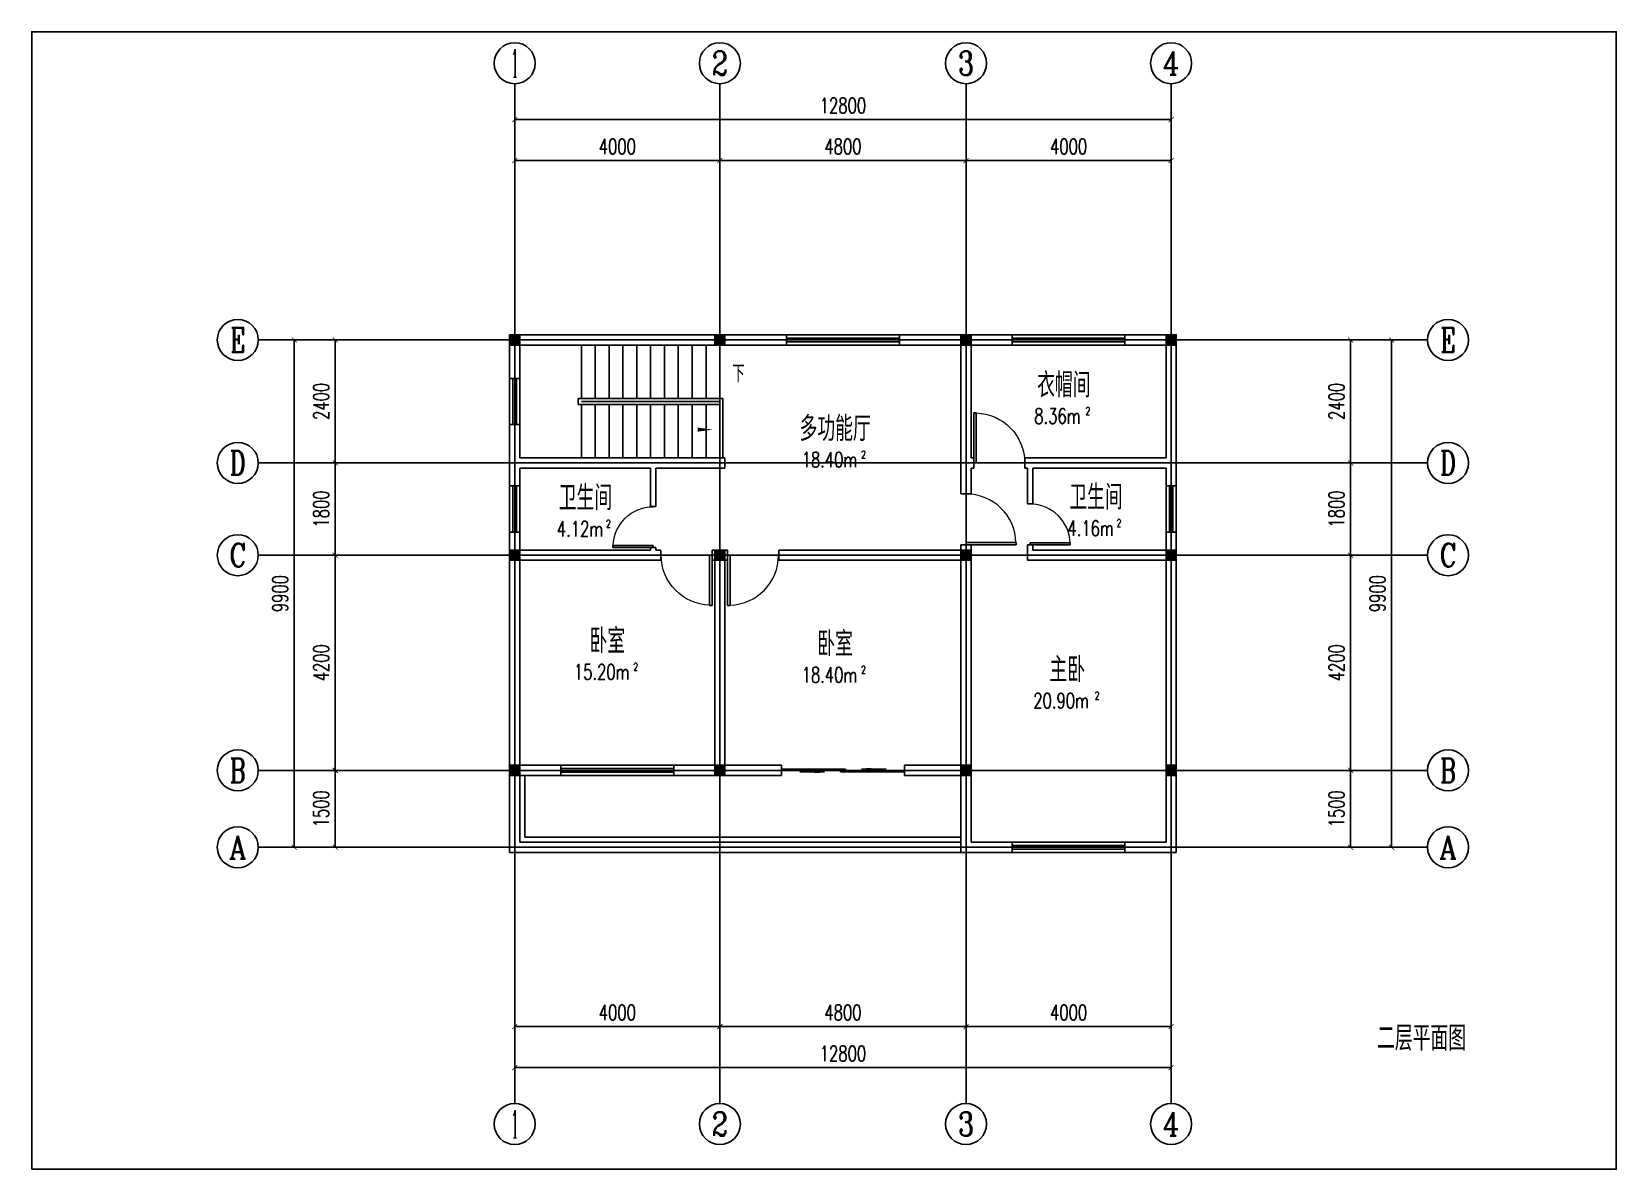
# Model space of a CAD drawing. Header units: millimetres. Extents: x 13454 to 77018, y -7034 to 15166.
# Drawn here: x 46118 to 77018, y -7034 to 15166 of the extents above; entities that cross this region are included whole.
import ezdxf
from ezdxf.enums import TextEntityAlignment as Align

# ---------------------------------------------------------------- set-up
doc = ezdxf.new("R2010")
doc.units = ezdxf.units.MM
for name, color, linetype in [('HT-A-AXIS-F01-NEW', 3, 'Continuous'), ('HT-A-AXIS-TEXT-F01-NEW', 7, 'Continuous'), ('HT-A-COLUMN-F01-NEW', 9, 'Continuous'), ('HT-A-DIMS-SYMB-F01-NEW', 3, 'Continuous'), ('HT-A-NOPLOT-F01-NEW', 1, 'Continuous'), ('HT-A-ROOM-F01-NEW', 7, 'Continuous'), ('HT-A-TEXT-F01-NEW', 7, 'Continuous'), ('HT-A-WALL-F01-NEW', 9, 'Continuous'), ('HT-A-WIND-F01-NEW', 4, 'Continuous'), ('PUB_HATCH', 8, 'Continuous'), ('PUB_TITLE', 4, 'Continuous'), ('STAIR', 2, 'Continuous')]:
    doc.layers.add(name, color=color, linetype=linetype)
doc.styles.add('_TCH_AXIS', font='COMPLEX', dxfattribs={"bigfont": 'GBCBIG'})
doc.styles.add('_TCH_DIM', font='SIMPLEX', dxfattribs={"bigfont": 'GBCBIG'})
doc.styles.add('_TCH_DIM_T3', font='SIMPLEX', dxfattribs={"width": 0.71, "bigfont": 'GBCBIG'})
doc.styles.add('_TCH_SPACE', font='SIMPLEX', dxfattribs={"bigfont": 'GBCBIG'})
doc.styles.add('COMPLEX', font='COMPLEX')
doc.dimstyles.new('_TCH_ARCH&&100', dxfattribs={"dimtxt": 297.5, "dimasz": 100, "dimexe": 250, "dimexo": 300, "dimgap": 126.25, "dimtad": 1, "dimdec": 0, "dimzin": 0, "dimdsep": 46, "dimtxsty": '_TCH_DIM_T3', "dimblk": 'ARCHTICK', "dimcen": 0.09, "dimclrt": 7, "dimazin": 2, "dimtfac": 1, "dimtdec": 0, "dimtix": 1, "dimtmove": 2, "dimatfit": 3, "dimfxl": 100, "dimtolj": 1, "dimtzin": 0, "dimarcsym": 0})

# ---------------------------------------------------------------- blocks, each defined once
blk = doc.blocks.new('_ArchTick')
at = {"color": 0, "linetype": 'ByBlock', "const_width": 0.15}
blk.add_lwpolyline([(-0.5, -0.5), (0.5, 0.5)], dxfattribs=at)
blk = doc.blocks.new('*D47')
at = {"layer": 'Defpoints', "color": 0, "transparency": 16777216}
for p in [(69336.85, 750.49), (71836.85, 750.49), (69336.85, -749.51)]:
    blk.add_point(p, dxfattribs=at)
at = {"layer": 'HT-A-AXIS-F01-NEW', "color": 0, "lineweight": -2, "transparency": 16777216}
for p, q in [((69636.85, 750.49), (72086.85, 750.49)), ((71836.85, -749.51), (71836.85, 750.49)), ((69636.85, -749.51), (72086.85, -749.51))]:
    blk.add_line(p, q, dxfattribs=at)
at = {"layer": 'HT-A-AXIS-F01-NEW', "color": 0, "lineweight": -2, "transparency": 16777216, "xscale": 100, "yscale": 100, "zscale": 100}
for p, rotation in [((71836.85, 750.49), 90), ((71836.85, -749.51), 270)]:
    blk.add_blockref('_ArchTick', p, dxfattribs=dict(at, rotation=rotation))
at = {"layer": 'HT-A-AXIS-F01-NEW', "color": 7, "transparency": 16777216, "insert": (71561.85, 0.49), "char_height": 297.5, "attachment_point": 5, "rotation": 90, "style": '_TCH_DIM_T3'}
blk.add_mtext('\\A1;1500', dxfattribs=at)
blk = doc.blocks.new('*D48')
at = {"layer": 'Defpoints', "color": 0, "transparency": 16777216}
for p in [(69336.85, 4950.49), (71836.85, 4950.49), (69336.85, 750.49)]:
    blk.add_point(p, dxfattribs=at)
at = {"layer": 'HT-A-AXIS-F01-NEW', "color": 0, "lineweight": -2, "transparency": 16777216}
for p, q in [((69636.85, 4950.49), (72086.85, 4950.49)), ((71836.85, 750.49), (71836.85, 4950.49)), ((69636.85, 750.49), (72086.85, 750.49))]:
    blk.add_line(p, q, dxfattribs=at)
at = {"layer": 'HT-A-AXIS-F01-NEW', "color": 0, "lineweight": -2, "transparency": 16777216, "xscale": 100, "yscale": 100, "zscale": 100}
for p, rotation in [((71836.85, 4950.49), 90), ((71836.85, 750.49), 270)]:
    blk.add_blockref('_ArchTick', p, dxfattribs=dict(at, rotation=rotation))
at = {"layer": 'HT-A-AXIS-F01-NEW', "color": 7, "transparency": 16777216, "insert": (71561.85, 2850.49), "char_height": 297.5, "attachment_point": 5, "rotation": 90, "style": '_TCH_DIM_T3'}
blk.add_mtext('\\A1;4200', dxfattribs=at)
blk = doc.blocks.new('*D49')
at = {"layer": 'Defpoints', "color": 0, "transparency": 16777216}
for p in [(69336.85, 6750.49), (71836.85, 6750.49), (69336.85, 4950.49)]:
    blk.add_point(p, dxfattribs=at)
at = {"layer": 'HT-A-AXIS-F01-NEW', "color": 0, "lineweight": -2, "transparency": 16777216}
for p, q in [((69636.85, 6750.49), (72086.85, 6750.49)), ((71836.85, 4950.49), (71836.85, 6750.49)), ((69636.85, 4950.49), (72086.85, 4950.49))]:
    blk.add_line(p, q, dxfattribs=at)
at = {"layer": 'HT-A-AXIS-F01-NEW', "color": 0, "lineweight": -2, "transparency": 16777216, "xscale": 100, "yscale": 100, "zscale": 100}
for p, rotation in [((71836.85, 6750.49), 90), ((71836.85, 4950.49), 270)]:
    blk.add_blockref('_ArchTick', p, dxfattribs=dict(at, rotation=rotation))
at = {"layer": 'HT-A-AXIS-F01-NEW', "color": 7, "transparency": 16777216, "insert": (71561.85, 5850.49), "char_height": 297.5, "attachment_point": 5, "rotation": 90, "style": '_TCH_DIM_T3'}
blk.add_mtext('\\A1;1800', dxfattribs=at)
blk = doc.blocks.new('*D50')
at = {"layer": 'Defpoints', "color": 0, "transparency": 16777216}
for p in [(69336.85, 9150.49), (71836.85, 9150.49), (69336.85, 6750.49)]:
    blk.add_point(p, dxfattribs=at)
at = {"layer": 'HT-A-AXIS-F01-NEW', "color": 0, "lineweight": -2, "transparency": 16777216}
for p, q in [((69636.85, 9150.49), (72086.85, 9150.49)), ((71836.85, 6750.49), (71836.85, 9150.49)), ((69636.85, 6750.49), (72086.85, 6750.49))]:
    blk.add_line(p, q, dxfattribs=at)
at = {"layer": 'HT-A-AXIS-F01-NEW', "color": 0, "lineweight": -2, "transparency": 16777216, "xscale": 100, "yscale": 100, "zscale": 100}
for p, rotation in [((71836.85, 9150.49), 90), ((71836.85, 6750.49), 270)]:
    blk.add_blockref('_ArchTick', p, dxfattribs=dict(at, rotation=rotation))
at = {"layer": 'HT-A-AXIS-F01-NEW', "color": 7, "transparency": 16777216, "insert": (71561.85, 7950.49), "char_height": 297.5, "attachment_point": 5, "rotation": 90, "style": '_TCH_DIM_T3'}
blk.add_mtext('\\A1;2400', dxfattribs=at)
blk = doc.blocks.new('*D51')
at = {"layer": 'Defpoints', "color": 0, "transparency": 16777216}
for p in [(69336.85, 9150.49), (72636.85, 9150.49), (69336.85, -749.51)]:
    blk.add_point(p, dxfattribs=at)
at = {"layer": 'HT-A-AXIS-F01-NEW', "color": 0, "lineweight": -2, "transparency": 16777216}
for p, q in [((69636.85, 9150.49), (72886.85, 9150.49)), ((72636.85, -749.51), (72636.85, 9150.49)), ((69636.85, -749.51), (72886.85, -749.51))]:
    blk.add_line(p, q, dxfattribs=at)
at = {"layer": 'HT-A-AXIS-F01-NEW', "color": 0, "lineweight": -2, "transparency": 16777216, "xscale": 100, "yscale": 100, "zscale": 100}
for p, rotation in [((72636.85, 9150.49), 90), ((72636.85, -749.51), 270)]:
    blk.add_blockref('_ArchTick', p, dxfattribs=dict(at, rotation=rotation))
at = {"layer": 'HT-A-AXIS-F01-NEW', "color": 7, "transparency": 16777216, "insert": (72361.85, 4200.49), "char_height": 297.5, "attachment_point": 5, "rotation": 90, "style": '_TCH_DIM_T3'}
blk.add_mtext('\\A1;9900', dxfattribs=at)
blk = doc.blocks.new('*D52')
at = {"layer": 'Defpoints', "color": 0, "transparency": 16777216}
for p in [(52036.85, 750.49), (54536.85, 750.49), (54536.85, -749.51)]:
    blk.add_point(p, dxfattribs=at)
at = {"layer": 'HT-A-AXIS-F01-NEW', "color": 0, "lineweight": -2, "transparency": 16777216}
for p, q in [((54236.85, 750.49), (51786.85, 750.49)), ((52036.85, -749.51), (52036.85, 750.49)), ((54236.85, -749.51), (51786.85, -749.51))]:
    blk.add_line(p, q, dxfattribs=at)
at = {"layer": 'HT-A-AXIS-F01-NEW', "color": 0, "lineweight": -2, "transparency": 16777216, "xscale": 100, "yscale": 100, "zscale": 100}
for p, rotation in [((52036.85, 750.49), 90), ((52036.85, -749.51), 270)]:
    blk.add_blockref('_ArchTick', p, dxfattribs=dict(at, rotation=rotation))
at = {"layer": 'HT-A-AXIS-F01-NEW', "color": 7, "transparency": 16777216, "insert": (51761.85, 0.49), "char_height": 297.5, "attachment_point": 5, "rotation": 90, "style": '_TCH_DIM_T3'}
blk.add_mtext('\\A1;1500', dxfattribs=at)
blk = doc.blocks.new('*D53')
at = {"layer": 'Defpoints', "color": 0, "transparency": 16777216}
for p in [(52036.85, 4950.49), (54536.85, 4950.49), (54536.85, 750.49)]:
    blk.add_point(p, dxfattribs=at)
at = {"layer": 'HT-A-AXIS-F01-NEW', "color": 0, "lineweight": -2, "transparency": 16777216}
for p, q in [((54236.85, 4950.49), (51786.85, 4950.49)), ((52036.85, 750.49), (52036.85, 4950.49)), ((54236.85, 750.49), (51786.85, 750.49))]:
    blk.add_line(p, q, dxfattribs=at)
at = {"layer": 'HT-A-AXIS-F01-NEW', "color": 0, "lineweight": -2, "transparency": 16777216, "xscale": 100, "yscale": 100, "zscale": 100}
for p, rotation in [((52036.85, 4950.49), 90), ((52036.85, 750.49), 270)]:
    blk.add_blockref('_ArchTick', p, dxfattribs=dict(at, rotation=rotation))
at = {"layer": 'HT-A-AXIS-F01-NEW', "color": 7, "transparency": 16777216, "insert": (51761.85, 2850.49), "char_height": 297.5, "attachment_point": 5, "rotation": 90, "style": '_TCH_DIM_T3'}
blk.add_mtext('\\A1;4200', dxfattribs=at)
blk = doc.blocks.new('*D54')
at = {"layer": 'Defpoints', "color": 0, "transparency": 16777216}
for p in [(52036.85, 6750.49), (54536.85, 6750.49), (54536.85, 4950.49)]:
    blk.add_point(p, dxfattribs=at)
at = {"layer": 'HT-A-AXIS-F01-NEW', "color": 0, "lineweight": -2, "transparency": 16777216}
for p, q in [((54236.85, 6750.49), (51786.85, 6750.49)), ((52036.85, 4950.49), (52036.85, 6750.49)), ((54236.85, 4950.49), (51786.85, 4950.49))]:
    blk.add_line(p, q, dxfattribs=at)
at = {"layer": 'HT-A-AXIS-F01-NEW', "color": 0, "lineweight": -2, "transparency": 16777216, "xscale": 100, "yscale": 100, "zscale": 100}
for p, rotation in [((52036.85, 6750.49), 90), ((52036.85, 4950.49), 270)]:
    blk.add_blockref('_ArchTick', p, dxfattribs=dict(at, rotation=rotation))
at = {"layer": 'HT-A-AXIS-F01-NEW', "color": 7, "transparency": 16777216, "insert": (51761.85, 5850.49), "char_height": 297.5, "attachment_point": 5, "rotation": 90, "style": '_TCH_DIM_T3'}
blk.add_mtext('\\A1;1800', dxfattribs=at)
blk = doc.blocks.new('*D55')
at = {"layer": 'Defpoints', "color": 0, "transparency": 16777216}
for p in [(52036.85, 9150.49), (54536.85, 9150.49), (54536.85, 6750.49)]:
    blk.add_point(p, dxfattribs=at)
at = {"layer": 'HT-A-AXIS-F01-NEW', "color": 0, "lineweight": -2, "transparency": 16777216}
for p, q in [((54236.85, 9150.49), (51786.85, 9150.49)), ((52036.85, 6750.49), (52036.85, 9150.49)), ((54236.85, 6750.49), (51786.85, 6750.49))]:
    blk.add_line(p, q, dxfattribs=at)
at = {"layer": 'HT-A-AXIS-F01-NEW', "color": 0, "lineweight": -2, "transparency": 16777216, "xscale": 100, "yscale": 100, "zscale": 100}
for p, rotation in [((52036.85, 9150.49), 90), ((52036.85, 6750.49), 270)]:
    blk.add_blockref('_ArchTick', p, dxfattribs=dict(at, rotation=rotation))
at = {"layer": 'HT-A-AXIS-F01-NEW', "color": 7, "transparency": 16777216, "insert": (51761.85, 7950.49), "char_height": 297.5, "attachment_point": 5, "rotation": 90, "style": '_TCH_DIM_T3'}
blk.add_mtext('\\A1;2400', dxfattribs=at)
blk = doc.blocks.new('*D56')
at = {"layer": 'Defpoints', "color": 0, "transparency": 16777216}
for p in [(51236.85, 9150.49), (54536.85, 9150.49), (54536.85, -749.51)]:
    blk.add_point(p, dxfattribs=at)
at = {"layer": 'HT-A-AXIS-F01-NEW', "color": 0, "lineweight": -2, "transparency": 16777216}
for p, q in [((54236.85, 9150.49), (50986.85, 9150.49)), ((51236.85, -749.51), (51236.85, 9150.49)), ((54236.85, -749.51), (50986.85, -749.51))]:
    blk.add_line(p, q, dxfattribs=at)
at = {"layer": 'HT-A-AXIS-F01-NEW', "color": 0, "lineweight": -2, "transparency": 16777216, "xscale": 100, "yscale": 100, "zscale": 100}
for p, rotation in [((51236.85, 9150.49), 90), ((51236.85, -749.51), 270)]:
    blk.add_blockref('_ArchTick', p, dxfattribs=dict(at, rotation=rotation))
at = {"layer": 'HT-A-AXIS-F01-NEW', "color": 7, "transparency": 16777216, "insert": (50961.85, 4200.49), "char_height": 297.5, "attachment_point": 5, "rotation": 90, "style": '_TCH_DIM_T3'}
blk.add_mtext('\\A1;9900', dxfattribs=at)
blk = doc.blocks.new('*D57')
at = {"layer": 'Defpoints', "color": 0, "transparency": 16777216}
for p in [(59536.85, 12650.49), (55536.85, 10150.49), (59536.85, 10150.49)]:
    blk.add_point(p, dxfattribs=at)
at = {"layer": 'HT-A-AXIS-F01-NEW', "color": 0, "lineweight": -2, "transparency": 16777216}
for p, q in [((55536.85, 10450.49), (55536.85, 12900.49)), ((59536.85, 10450.49), (59536.85, 12900.49)), ((55536.85, 12650.49), (59536.85, 12650.49))]:
    blk.add_line(p, q, dxfattribs=at)
at = {"layer": 'HT-A-AXIS-F01-NEW', "color": 0, "lineweight": -2, "transparency": 16777216, "xscale": 100, "yscale": 100, "zscale": 100, "rotation": 180}
blk.add_blockref('_ArchTick', (55536.85, 12650.49), dxfattribs=at)
at = {"layer": 'HT-A-AXIS-F01-NEW', "color": 0, "lineweight": -2, "transparency": 16777216, "xscale": 100, "yscale": 100, "zscale": 100}
blk.add_blockref('_ArchTick', (59536.85, 12650.49), dxfattribs=at)
at = {"layer": 'HT-A-AXIS-F01-NEW', "color": 7, "transparency": 16777216, "insert": (57536.85, 12925.49), "char_height": 297.5, "attachment_point": 5, "style": '_TCH_DIM_T3'}
blk.add_mtext('\\A1;4000', dxfattribs=at)
blk = doc.blocks.new('*D58')
at = {"layer": 'Defpoints', "color": 0, "transparency": 16777216}
for p in [(64336.85, 12650.49), (59536.85, 10150.49), (64336.85, 10150.49)]:
    blk.add_point(p, dxfattribs=at)
at = {"layer": 'HT-A-AXIS-F01-NEW', "color": 0, "lineweight": -2, "transparency": 16777216}
for p, q in [((59536.85, 10450.49), (59536.85, 12900.49)), ((64336.85, 10450.49), (64336.85, 12900.49)), ((59536.85, 12650.49), (64336.85, 12650.49))]:
    blk.add_line(p, q, dxfattribs=at)
at = {"layer": 'HT-A-AXIS-F01-NEW', "color": 0, "lineweight": -2, "transparency": 16777216, "xscale": 100, "yscale": 100, "zscale": 100, "rotation": 180}
blk.add_blockref('_ArchTick', (59536.85, 12650.49), dxfattribs=at)
at = {"layer": 'HT-A-AXIS-F01-NEW', "color": 0, "lineweight": -2, "transparency": 16777216, "xscale": 100, "yscale": 100, "zscale": 100}
blk.add_blockref('_ArchTick', (64336.85, 12650.49), dxfattribs=at)
at = {"layer": 'HT-A-AXIS-F01-NEW', "color": 7, "transparency": 16777216, "insert": (61936.85, 12925.49), "char_height": 297.5, "attachment_point": 5, "style": '_TCH_DIM_T3'}
blk.add_mtext('\\A1;4800', dxfattribs=at)
blk = doc.blocks.new('*D59')
at = {"layer": 'Defpoints', "color": 0, "transparency": 16777216}
for p in [(68336.85, 12650.49), (64336.85, 10150.49), (68336.85, 10150.49)]:
    blk.add_point(p, dxfattribs=at)
at = {"layer": 'HT-A-AXIS-F01-NEW', "color": 0, "lineweight": -2, "transparency": 16777216}
for p, q in [((64336.85, 10450.49), (64336.85, 12900.49)), ((68336.85, 10450.49), (68336.85, 12900.49)), ((64336.85, 12650.49), (68336.85, 12650.49))]:
    blk.add_line(p, q, dxfattribs=at)
at = {"layer": 'HT-A-AXIS-F01-NEW', "color": 0, "lineweight": -2, "transparency": 16777216, "xscale": 100, "yscale": 100, "zscale": 100, "rotation": 180}
blk.add_blockref('_ArchTick', (64336.85, 12650.49), dxfattribs=at)
at = {"layer": 'HT-A-AXIS-F01-NEW', "color": 0, "lineweight": -2, "transparency": 16777216, "xscale": 100, "yscale": 100, "zscale": 100}
blk.add_blockref('_ArchTick', (68336.85, 12650.49), dxfattribs=at)
at = {"layer": 'HT-A-AXIS-F01-NEW', "color": 7, "transparency": 16777216, "insert": (66336.85, 12925.49), "char_height": 297.5, "attachment_point": 5, "style": '_TCH_DIM_T3'}
blk.add_mtext('\\A1;4000', dxfattribs=at)
blk = doc.blocks.new('*D60')
at = {"layer": 'Defpoints', "color": 0, "transparency": 16777216}
for p in [(68336.85, 13450.49), (55536.85, 10150.49), (68336.85, 10150.49)]:
    blk.add_point(p, dxfattribs=at)
at = {"layer": 'HT-A-AXIS-F01-NEW', "color": 0, "lineweight": -2, "transparency": 16777216}
for p, q in [((55536.85, 10450.49), (55536.85, 13700.49)), ((68336.85, 10450.49), (68336.85, 13700.49)), ((55536.85, 13450.49), (68336.85, 13450.49))]:
    blk.add_line(p, q, dxfattribs=at)
at = {"layer": 'HT-A-AXIS-F01-NEW', "color": 0, "lineweight": -2, "transparency": 16777216, "xscale": 100, "yscale": 100, "zscale": 100, "rotation": 180}
blk.add_blockref('_ArchTick', (55536.85, 13450.49), dxfattribs=at)
at = {"layer": 'HT-A-AXIS-F01-NEW', "color": 0, "lineweight": -2, "transparency": 16777216, "xscale": 100, "yscale": 100, "zscale": 100}
blk.add_blockref('_ArchTick', (68336.85, 13450.49), dxfattribs=at)
at = {"layer": 'HT-A-AXIS-F01-NEW', "color": 7, "transparency": 16777216, "insert": (61936.85, 13725.49), "char_height": 297.5, "attachment_point": 5, "style": '_TCH_DIM_T3'}
blk.add_mtext('\\A1;12800', dxfattribs=at)
blk = doc.blocks.new('*D61')
at = {"layer": 'Defpoints', "color": 0, "transparency": 16777216}
for p in [(55536.85, -1749.51), (59536.85, -1749.51), (59536.85, -4249.51)]:
    blk.add_point(p, dxfattribs=at)
at = {"layer": 'HT-A-AXIS-F01-NEW', "color": 0, "lineweight": -2, "transparency": 16777216}
for p, q in [((55536.85, -2049.51), (55536.85, -4499.51)), ((59536.85, -2049.51), (59536.85, -4499.51)), ((55536.85, -4249.51), (59536.85, -4249.51))]:
    blk.add_line(p, q, dxfattribs=at)
at = {"layer": 'HT-A-AXIS-F01-NEW', "color": 0, "lineweight": -2, "transparency": 16777216, "xscale": 100, "yscale": 100, "zscale": 100, "rotation": 180}
blk.add_blockref('_ArchTick', (55536.85, -4249.51), dxfattribs=at)
at = {"layer": 'HT-A-AXIS-F01-NEW', "color": 0, "lineweight": -2, "transparency": 16777216, "xscale": 100, "yscale": 100, "zscale": 100}
blk.add_blockref('_ArchTick', (59536.85, -4249.51), dxfattribs=at)
at = {"layer": 'HT-A-AXIS-F01-NEW', "color": 7, "transparency": 16777216, "insert": (57536.85, -3974.51), "char_height": 297.5, "attachment_point": 5, "style": '_TCH_DIM_T3'}
blk.add_mtext('\\A1;4000', dxfattribs=at)
blk = doc.blocks.new('*D62')
at = {"layer": 'Defpoints', "color": 0, "transparency": 16777216}
for p in [(59536.85, -1749.51), (64336.85, -1749.51), (64336.85, -4249.51)]:
    blk.add_point(p, dxfattribs=at)
at = {"layer": 'HT-A-AXIS-F01-NEW', "color": 0, "lineweight": -2, "transparency": 16777216}
for p, q in [((59536.85, -2049.51), (59536.85, -4499.51)), ((64336.85, -2049.51), (64336.85, -4499.51)), ((59536.85, -4249.51), (64336.85, -4249.51))]:
    blk.add_line(p, q, dxfattribs=at)
at = {"layer": 'HT-A-AXIS-F01-NEW', "color": 0, "lineweight": -2, "transparency": 16777216, "xscale": 100, "yscale": 100, "zscale": 100, "rotation": 180}
blk.add_blockref('_ArchTick', (59536.85, -4249.51), dxfattribs=at)
at = {"layer": 'HT-A-AXIS-F01-NEW', "color": 0, "lineweight": -2, "transparency": 16777216, "xscale": 100, "yscale": 100, "zscale": 100}
blk.add_blockref('_ArchTick', (64336.85, -4249.51), dxfattribs=at)
at = {"layer": 'HT-A-AXIS-F01-NEW', "color": 7, "transparency": 16777216, "insert": (61936.85, -3974.51), "char_height": 297.5, "attachment_point": 5, "style": '_TCH_DIM_T3'}
blk.add_mtext('\\A1;4800', dxfattribs=at)
blk = doc.blocks.new('*D63')
at = {"layer": 'Defpoints', "color": 0, "transparency": 16777216}
for p in [(64336.85, -1749.51), (68336.85, -1749.51), (68336.85, -4249.51)]:
    blk.add_point(p, dxfattribs=at)
at = {"layer": 'HT-A-AXIS-F01-NEW', "color": 0, "lineweight": -2, "transparency": 16777216}
for p, q in [((64336.85, -2049.51), (64336.85, -4499.51)), ((68336.85, -2049.51), (68336.85, -4499.51)), ((64336.85, -4249.51), (68336.85, -4249.51))]:
    blk.add_line(p, q, dxfattribs=at)
at = {"layer": 'HT-A-AXIS-F01-NEW', "color": 0, "lineweight": -2, "transparency": 16777216, "xscale": 100, "yscale": 100, "zscale": 100, "rotation": 180}
blk.add_blockref('_ArchTick', (64336.85, -4249.51), dxfattribs=at)
at = {"layer": 'HT-A-AXIS-F01-NEW', "color": 0, "lineweight": -2, "transparency": 16777216, "xscale": 100, "yscale": 100, "zscale": 100}
blk.add_blockref('_ArchTick', (68336.85, -4249.51), dxfattribs=at)
at = {"layer": 'HT-A-AXIS-F01-NEW', "color": 7, "transparency": 16777216, "insert": (66336.85, -3974.51), "char_height": 297.5, "attachment_point": 5, "style": '_TCH_DIM_T3'}
blk.add_mtext('\\A1;4000', dxfattribs=at)
blk = doc.blocks.new('*D64')
at = {"layer": 'Defpoints', "color": 0, "transparency": 16777216}
for p in [(55536.85, -1749.51), (68336.85, -1749.51), (68336.85, -5049.51)]:
    blk.add_point(p, dxfattribs=at)
at = {"layer": 'HT-A-AXIS-F01-NEW', "color": 0, "lineweight": -2, "transparency": 16777216}
for p, q in [((55536.85, -2049.51), (55536.85, -5299.51)), ((68336.85, -2049.51), (68336.85, -5299.51)), ((55536.85, -5049.51), (68336.85, -5049.51))]:
    blk.add_line(p, q, dxfattribs=at)
at = {"layer": 'HT-A-AXIS-F01-NEW', "color": 0, "lineweight": -2, "transparency": 16777216, "xscale": 100, "yscale": 100, "zscale": 100, "rotation": 180}
blk.add_blockref('_ArchTick', (55536.85, -5049.51), dxfattribs=at)
at = {"layer": 'HT-A-AXIS-F01-NEW', "color": 0, "lineweight": -2, "transparency": 16777216, "xscale": 100, "yscale": 100, "zscale": 100}
blk.add_blockref('_ArchTick', (68336.85, -5049.51), dxfattribs=at)
at = {"layer": 'HT-A-AXIS-F01-NEW', "color": 7, "transparency": 16777216, "insert": (61936.85, -4774.51), "char_height": 297.5, "attachment_point": 5, "style": '_TCH_DIM_T3'}
blk.add_mtext('\\A1;12800', dxfattribs=at)
blk = doc.blocks.new('$TCHSYS$WIN2D')
for p, q in [((-0.5, 0.5), (0.5, 0.5)), ((-0.5, 0.5), (-0.5, -0.5)), ((0.5, 0.5), (0.5, -0.5)), ((0.5, 0.17), (-0.5, 0.17)), ((0.5, -0.17), (-0.5, -0.17)), ((-0.5, -0.5), (0.5, -0.5))]:
    blk.add_line(p, q)
blk = doc.blocks.new('$DorLib2D$00000001')
for p, q in [((0.45, 0.98), (0.5, 0.98)), ((0.45, 0), (0.45, 0.98)), ((0.5, 0), (0.5, 0.98)), ((0.5, 0), (0.45, 0))]:
    blk.add_line(p, q)
at = {"lineweight": 13}
blk.add_arc((0.48, 0), 0.975, 91.47, 180, dxfattribs=at)
blk = doc.blocks.new('_AXISO')
blk.add_circle((0, 0), 0.5)
at = {"layer": 'HT-A-AXIS-TEXT-F01-NEW', "style": 'COMPLEX', "width": 1.04}
blk.add_attdef('A', text='', height=0.56, dxfattribs=at).set_placement((-0.25, -0.28), (0.25, -0.28), align=Align.FIT)
blk = doc.blocks.new('_FZH')
blk.add_lwpolyline([(-0.5, -0.5), (0.5, -0.5), (0.5, 0.5), (-0.5, 0.5)], close=True)
at = {"layer": 'PUB_HATCH'}
blk.add_solid([(-0.5, -0.5), (0.5, -0.5), (-0.5, 0.5), (0.5, 0.5)], dxfattribs=at)
blk = doc.blocks.new('$DorLib2D$00000131')
at = {"color": 0, "linetype": 'Continuous'}
for p, q in [((-0.5, 0.13), (-0.5, 0)), ((0.02, 0.13), (-0.5, 0.13)), ((0.02, 0), (0.02, 0.13)), ((0.15, 0.13), (0.23, 0.2)), ((0.35, 0.13), (0.15, 0.13)), ((0.23, 0.2), (0.23, 0.13)), ((-0.5, 0), (0.02, 0)), ((-0.02, 0), (0.5, 0)), ((-0.02, -0.13), (-0.02, 0)), ((0.5, 0), (0.5, -0.13)), ((-0.35, -0.13), (-0.15, -0.13)), ((-0.23, -0.2), (-0.23, -0.13)), ((-0.15, -0.13), (-0.23, -0.2)), ((0.5, -0.13), (-0.02, -0.13))]:
    blk.add_line(p, q, dxfattribs=at)

msp = doc.modelspace()

# ---------------------------------------------------------------- linework, layer by layer
for points in [[(55436.85, 650.49), (55436.85, -849.51), (64236.85, -849.51)], [(55636.85, 650.49), (55636.85, -649.51), (64236.85, -649.51)], [(55736.85, 650.49), (55736.85, -549.51), (64236.85, -549.51)]]:
    msp.add_lwpolyline(points)
at = {"layer": 'HT-A-AXIS-F01-NEW'}
for p, q in [((55536.85, 10150.49), (55536.85, 14150.49)), ((59536.85, 10150.49), (59536.85, 14150.49)), ((64336.85, 10150.49), (64336.85, 14150.49)), ((68336.85, 10150.49), (68336.85, 14150.49)), ((54536.85, 9150.49), (50536.85, 9150.49)), ((69336.85, 9150.49), (73336.85, 9150.49)), ((54536.85, 6750.49), (50536.85, 6750.49)), ((69336.85, 6750.49), (73336.85, 6750.49)), ((54536.85, 4950.49), (50536.85, 4950.49)), ((69336.85, 4950.49), (73336.85, 4950.49)), ((54536.85, 750.49), (50536.85, 750.49)), ((69336.85, 750.49), (73336.85, 750.49)), ((54536.85, -749.51), (50536.85, -749.51)), ((69336.85, -749.51), (73336.85, -749.51)), ((55536.85, -1749.51), (55536.85, -5749.51)), ((59536.85, -1749.51), (59536.85, -5749.51)), ((64336.85, -1749.51), (64336.85, -5749.51)), ((68336.85, -1749.51), (68336.85, -5749.51))]:
    msp.add_line(p, q, dxfattribs=at)
at = {"layer": 'HT-A-DIMS-SYMB-F01-NEW'}
msp.add_lwpolyline([(59671.85, 8500.49, 0, 0, 0), (56236.85, 8500.49, 0, 0, 0), (56236.85, 7400.49, 0, 0, 0), (59401.85, 7400.49, 0, 80, 0), (59101.85, 7400.49, 0, 0, 0)], format="xyseb", dxfattribs=at)
at = {"layer": 'HT-A-NOPLOT-F01-NEW'}
for p, q in [((55536.85, -1749.51), (55536.85, 10150.49)), ((59536.85, -1749.51), (59536.85, 10150.49)), ((64336.85, -1749.51), (64336.85, 10150.49)), ((68336.85, -1749.51), (68336.85, 10150.49)), ((54536.85, 9150.49), (69336.85, 9150.49)), ((54536.85, 6750.49), (69336.85, 6750.49)), ((54536.85, 4950.49), (69336.85, 4950.49)), ((54536.85, 750.49), (69336.85, 750.49)), ((54536.85, -749.51), (69336.85, -749.51))]:
    msp.add_line(p, q, dxfattribs=at)
at = {"layer": 'HT-A-WALL-F01-NEW'}
for p, q in [((55436.85, 9050.49), (55436.85, 8400.49)), ((59436.85, 9250.49), (55636.85, 9250.49)), ((55636.85, 8400.49), (55636.85, 9050.49)), ((59436.85, 9050.49), (55636.85, 9050.49)), ((60836.85, 9250.49), (59636.85, 9250.49)), ((59636.85, 9050.49), (60836.85, 9050.49)), ((60836.85, 9050.49), (60836.85, 9250.49)), ((64236.85, 9250.49), (63036.85, 9250.49)), ((63036.85, 9250.49), (63036.85, 9050.49)), ((63036.85, 9050.49), (64236.85, 9050.49)), ((64236.85, 9050.49), (64236.85, 6750.49)), ((65236.85, 9250.49), (64436.85, 9250.49)), ((64436.85, 9050.49), (64436.85, 6850.49)), ((64436.85, 9050.49), (65236.85, 9050.49)), ((65236.85, 9050.49), (65236.85, 9250.49)), ((68236.85, 9250.49), (67436.85, 9250.49)), ((67436.85, 9250.49), (67436.85, 9050.49)), ((67436.85, 9050.49), (68236.85, 9050.49)), ((68236.85, 6850.49), (68236.85, 9050.49)), ((68436.85, 6750.49), (68436.85, 9050.49)), ((55436.85, 8400.49), (55636.85, 8400.49)), ((55636.85, 7500.49), (55436.85, 7500.49)), ((55436.85, 7500.49), (55436.85, 6750.49)), ((55636.85, 6850.49), (55636.85, 7500.49)), ((55636.85, 6850.49), (58236.85, 6850.49)), ((58236.85, 6850.49), (59636.85, 6850.49)), ((59636.85, 6850.49), (59636.85, 6650.49)), ((64486.85, 6850.49), (64436.85, 6850.49)), ((64486.85, 6650.49), (64486.85, 6850.49)), ((65586.85, 6850.49), (65486.85, 6850.49)), ((65486.85, 6850.49), (65486.85, 6650.49)), ((68236.85, 6850.49), (65586.85, 6850.49)), ((55436.85, 6750.49), (55436.85, 6300.49)), ((55636.85, 6300.49), (55636.85, 6650.49)), ((55636.85, 6650.49), (58186.85, 6650.49)), ((58186.85, 6650.49), (58186.85, 5900.49)), ((58286.85, 5900.49), (58286.85, 6650.49)), ((58286.85, 6650.49), (59636.85, 6650.49)), ((64236.85, 6750.49), (64236.85, 6150.49)), ((64436.85, 6150.49), (64436.85, 6650.49)), ((64436.85, 6650.49), (64486.85, 6650.49)), ((65486.85, 6650.49), (65536.85, 6650.49)), ((65536.85, 6650.49), (65536.85, 5950.49)), ((68236.85, 6650.49), (65636.85, 6650.49)), ((65636.85, 5950.49), (65636.85, 6650.49)), ((68236.85, 6650.49), (68236.85, 6300.49)), ((68436.85, 6300.49), (68436.85, 6750.49)), ((55436.85, 6300.49), (55636.85, 6300.49)), ((68236.85, 6300.49), (68436.85, 6300.49)), ((58186.85, 5900.49), (58286.85, 5900.49)), ((64236.85, 6150.49), (64436.85, 6150.49)), ((65536.85, 5950.49), (65636.85, 5950.49)), ((55636.85, 5400.49), (55436.85, 5400.49)), ((55436.85, 5400.49), (55436.85, 5050.49)), ((55636.85, 5050.49), (55636.85, 5400.49)), ((68436.85, 5400.49), (68236.85, 5400.49)), ((68236.85, 5400.49), (68236.85, 5050.49)), ((68436.85, 5050.49), (68436.85, 5400.49)), ((55636.85, 5050.49), (58186.85, 5050.49)), ((58286.85, 5100.49), (58186.85, 5100.49)), ((58186.85, 5100.49), (58186.85, 5050.49)), ((58286.85, 5050.49), (58286.85, 5100.49)), ((58386.85, 5050.49), (58286.85, 5050.49)), ((58386.85, 4850.49), (58386.85, 5050.49)), ((59436.85, 5050.49), (59386.85, 5050.49)), ((59386.85, 5050.49), (59386.85, 4850.49)), ((59686.85, 5050.49), (59636.85, 5050.49)), ((59686.85, 4850.49), (59686.85, 5050.49)), ((64236.85, 5050.49), (60686.85, 5050.49)), ((60686.85, 5050.49), (60686.85, 4850.49)), ((64436.85, 5150.49), (64236.85, 5150.49)), ((64236.85, 5150.49), (64236.85, 5050.49)), ((64436.85, 5050.49), (64436.85, 5150.49)), ((65636.85, 5150.49), (65536.85, 5150.49)), ((65536.85, 5150.49), (65536.85, 4850.49)), ((65636.85, 5050.49), (65636.85, 5150.49)), ((68236.85, 5050.49), (65636.85, 5050.49)), ((55436.85, 4850.49), (55436.85, 850.49)), ((55636.85, 4850.49), (55636.85, 850.49)), ((55636.85, 4850.49), (58236.85, 4850.49)), ((58236.85, 4850.49), (58386.85, 4850.49)), ((59386.85, 4850.49), (59436.85, 4850.49)), ((59436.85, 4850.49), (59436.85, 850.49)), ((59636.85, 4850.49), (59636.85, 850.49)), ((59636.85, 4850.49), (59686.85, 4850.49)), ((60686.85, 4850.49), (64236.85, 4850.49)), ((64236.85, 4850.49), (64236.85, 850.49)), ((64436.85, 4850.49), (64436.85, 850.49)), ((68236.85, 4850.49), (65536.85, 4850.49)), ((68236.85, 850.49), (68236.85, 4850.49)), ((68436.85, 850.49), (68436.85, 4850.49)), ((56436.85, 850.49), (55636.85, 850.49)), ((55636.85, 650.49), (56436.85, 650.49)), ((56436.85, 650.49), (56436.85, 850.49)), ((59436.85, 850.49), (58636.85, 850.49)), ((58636.85, 850.49), (58636.85, 650.49)), ((58636.85, 650.49), (59436.85, 650.49)), ((60736.85, 850.49), (59636.85, 850.49)), ((59636.85, 650.49), (60736.85, 650.49)), ((60736.85, 650.49), (60736.85, 850.49)), ((64236.85, 850.49), (63136.85, 850.49)), ((63136.85, 850.49), (63136.85, 650.49)), ((63136.85, 650.49), (64236.85, 650.49)), ((64236.85, 650.49), (64236.85, -849.51)), ((64436.85, 650.49), (64436.85, -649.51)), ((68236.85, -649.51), (68236.85, 650.49)), ((68436.85, -849.51), (68436.85, 650.49)), ((64236.85, -849.51), (65236.85, -849.51)), ((65236.85, -649.51), (64436.85, -649.51)), ((65236.85, -849.51), (65236.85, -649.51)), ((68236.85, -649.51), (67436.85, -649.51)), ((67436.85, -649.51), (67436.85, -849.51)), ((67436.85, -849.51), (68436.85, -849.51))]:
    msp.add_line(p, q, dxfattribs=at)
at = {"layer": 'PUB_TITLE'}
msp.add_lwpolyline([(46117.58, -7033.98), (77017.58, -7033.98), (77017.58, 15166.02), (46117.58, 15166.02)], close=True, dxfattribs=at)
at = {"layer": 'STAIR'}
for p, q in [((56836.85, 9050.49), (55636.85, 9050.49)), ((55636.85, 9050.49), (55636.85, 6850.49)), ((56836.85, 9050.49), (59536.85, 9050.49)), ((56836.85, 9050.49), (56836.85, 8010.49)), ((56836.85, 8010.49), (56836.85, 9050.49)), ((57106.85, 9050.49), (57106.85, 8010.49)), ((57376.85, 9050.49), (57376.85, 8010.49)), ((57646.85, 9050.49), (57646.85, 8010.49)), ((57916.85, 9050.49), (57916.85, 8010.49)), ((58186.85, 9050.49), (58186.85, 8010.49)), ((58456.85, 9050.49), (58456.85, 8010.49)), ((58726.85, 9050.49), (58726.85, 8010.49)), ((58996.85, 9050.49), (58996.85, 8010.49)), ((59266.85, 9050.49), (59266.85, 8010.49)), ((59536.85, 9050.49), (59536.85, 8010.49)), ((56776.85, 7890.49), (56776.85, 8010.49)), ((56776.85, 8010.49), (59596.85, 8010.49)), ((59536.85, 7890.49), (56776.85, 7890.49)), ((59536.85, 7950.49), (56836.85, 7950.49)), ((56836.85, 7950.49), (59536.85, 7950.49)), ((59536.85, 7950.49), (56836.85, 7950.49)), ((56836.85, 7950.49), (56836.85, 7950.49)), ((56836.85, 7950.49), (59536.85, 7950.49)), ((56836.85, 6850.49), (56836.85, 7890.49)), ((56836.85, 6850.49), (56836.85, 7890.49)), ((57106.85, 6850.49), (57106.85, 7890.49)), ((57376.85, 6850.49), (57376.85, 7890.49)), ((57646.85, 6850.49), (57646.85, 7890.49)), ((57916.85, 6850.49), (57916.85, 7890.49)), ((58186.85, 6850.49), (58186.85, 7890.49)), ((58456.85, 6850.49), (58456.85, 7890.49)), ((58726.85, 6850.49), (58726.85, 7890.49)), ((58996.85, 6850.49), (58996.85, 7890.49)), ((59266.85, 6850.49), (59266.85, 7890.49)), ((59536.85, 7890.49), (59536.85, 7950.49)), ((59536.85, 7950.49), (59536.85, 6850.49)), ((59536.85, 7890.49), (59536.85, 7950.49)), ((59536.85, 7950.49), (59536.85, 7950.49)), ((59536.85, 6850.49), (59536.85, 7890.49)), ((59596.85, 8010.49), (59596.85, 6850.49)), ((55636.85, 6850.49), (56836.85, 6850.49)), ((59536.85, 6850.49), (56836.85, 6850.49)), ((59596.85, 6850.49), (59536.85, 6850.49))]:
    msp.add_line(p, q, dxfattribs=at)

# ---------------------------------------------------------------- block references
at = {"layer": 'HT-A-AXIS-F01-NEW'}
ref = msp.add_blockref('_AXISO', (55536.85, 14550.49), dxfattribs=dict(at, xscale=800, yscale=800, zscale=800))
ref.add_attrib('A', '1', dxfattribs={"layer": 'HT-A-AXIS-TEXT-F01-NEW', "height": 544.77, "style": '_TCH_AXIS', "width": 0.56}).set_placement((55472, 14278.1), (55601.7, 14278.1), align=Align.FIT)
ref = msp.add_blockref('_AXISO', (59536.85, 14550.49), dxfattribs=dict(at, xscale=800, yscale=800, zscale=800))
ref.add_attrib('A', '2', dxfattribs={"layer": 'HT-A-AXIS-TEXT-F01-NEW', "height": 465.95, "style": '_TCH_AXIS'}).set_placement((59381.53, 14317.52), (59692.17, 14317.52), align=Align.FIT)
ref = msp.add_blockref('_AXISO', (64336.85, 14550.49), dxfattribs=dict(at, xscale=800, yscale=800, zscale=800))
ref.add_attrib('A', '3', dxfattribs={"layer": 'HT-A-AXIS-TEXT-F01-NEW', "height": 465.95, "style": '_TCH_AXIS'}).set_placement((64181.53, 14317.52), (64492.17, 14317.52), align=Align.FIT)
ref = msp.add_blockref('_AXISO', (68336.85, 14550.49), dxfattribs=dict(at, xscale=800, yscale=800, zscale=800))
ref.add_attrib('A', '4', dxfattribs={"layer": 'HT-A-AXIS-TEXT-F01-NEW', "height": 455.69, "style": '_TCH_AXIS', "width": 0.94}).set_placement((68174.1, 14322.64), (68499.6, 14322.64), align=Align.FIT)
ref = msp.add_blockref('_AXISO', (50136.85, 9150.49), dxfattribs=dict(at, xscale=800, yscale=800, zscale=800))
ref.add_attrib('A', 'E', dxfattribs={"layer": 'HT-A-AXIS-TEXT-F01-NEW', "height": 476.15, "style": '_TCH_AXIS', "width": 0.81}).set_placement((49989.47, 8912.42), (50284.23, 8912.42), align=Align.FIT)
ref = msp.add_blockref('_AXISO', (73736.85, 9150.49), dxfattribs=dict(at, xscale=800, yscale=800, zscale=800))
ref.add_attrib('A', 'E', dxfattribs={"layer": 'HT-A-AXIS-TEXT-F01-NEW', "height": 476.15, "style": '_TCH_AXIS', "width": 0.81}).set_placement((73589.47, 8912.42), (73884.23, 8912.42), align=Align.FIT)
ref = msp.add_blockref('_AXISO', (50136.85, 6750.49), dxfattribs=dict(at, xscale=800, yscale=800, zscale=800))
ref.add_attrib('A', 'D', dxfattribs={"layer": 'HT-A-AXIS-TEXT-F01-NEW', "height": 465.95, "style": '_TCH_AXIS', "width": 0.82}).set_placement((49981.53, 6517.52), (50292.17, 6517.52), align=Align.FIT)
ref = msp.add_blockref('_AXISO', (73736.85, 6750.49), dxfattribs=dict(at, xscale=800, yscale=800, zscale=800))
ref.add_attrib('A', 'D', dxfattribs={"layer": 'HT-A-AXIS-TEXT-F01-NEW', "height": 465.95, "style": '_TCH_AXIS', "width": 0.82}).set_placement((73581.53, 6517.52), (73892.17, 6517.52), align=Align.FIT)
ref = msp.add_blockref('_AXISO', (50136.85, 4950.49), dxfattribs=dict(at, xscale=800, yscale=800, zscale=800))
ref.add_attrib('A', 'C', dxfattribs={"layer": 'HT-A-AXIS-TEXT-F01-NEW', "height": 455.69, "style": '_TCH_AXIS'}).set_placement((49974.1, 4722.64), (50299.6, 4722.64), align=Align.FIT)
ref = msp.add_blockref('_AXISO', (73736.85, 4950.49), dxfattribs=dict(at, xscale=800, yscale=800, zscale=800))
ref.add_attrib('A', 'C', dxfattribs={"layer": 'HT-A-AXIS-TEXT-F01-NEW', "height": 455.69, "style": '_TCH_AXIS'}).set_placement((73574.1, 4722.64), (73899.6, 4722.64), align=Align.FIT)
ref = msp.add_blockref('_AXISO', (50136.85, 750.49), dxfattribs=dict(at, xscale=800, yscale=800, zscale=800))
ref.add_attrib('A', 'B', dxfattribs={"layer": 'HT-A-AXIS-TEXT-F01-NEW', "height": 465.95, "style": '_TCH_AXIS', "width": 0.82}).set_placement((49981.53, 517.52), (50292.17, 517.52), align=Align.FIT)
ref = msp.add_blockref('_AXISO', (73736.85, 750.49), dxfattribs=dict(at, xscale=800, yscale=800, zscale=800))
ref.add_attrib('A', 'B', dxfattribs={"layer": 'HT-A-AXIS-TEXT-F01-NEW', "height": 465.95, "style": '_TCH_AXIS', "width": 0.82}).set_placement((73581.53, 517.52), (73892.17, 517.52), align=Align.FIT)
ref = msp.add_blockref('_AXISO', (50136.85, -749.51), dxfattribs=dict(at, xscale=800, yscale=800, zscale=800))
ref.add_attrib('A', 'A', dxfattribs={"layer": 'HT-A-AXIS-TEXT-F01-NEW', "height": 445.44, "style": '_TCH_AXIS', "width": 0.89}).set_placement((49967.16, -972.23), (50306.54, -972.23), align=Align.FIT)
ref = msp.add_blockref('_AXISO', (73736.85, -749.51), dxfattribs=dict(at, xscale=800, yscale=800, zscale=800))
ref.add_attrib('A', 'A', dxfattribs={"layer": 'HT-A-AXIS-TEXT-F01-NEW', "height": 445.44, "style": '_TCH_AXIS', "width": 0.89}).set_placement((73567.16, -972.23), (73906.54, -972.23), align=Align.FIT)
ref = msp.add_blockref('_AXISO', (55536.85, -6149.51), dxfattribs=dict(at, xscale=800, yscale=800, zscale=800))
ref.add_attrib('A', '1', dxfattribs={"layer": 'HT-A-AXIS-TEXT-F01-NEW', "height": 544.77, "style": '_TCH_AXIS', "width": 0.56}).set_placement((55472, -6421.9), (55601.7, -6421.9), align=Align.FIT)
ref = msp.add_blockref('_AXISO', (59536.85, -6149.51), dxfattribs=dict(at, xscale=800, yscale=800, zscale=800))
ref.add_attrib('A', '2', dxfattribs={"layer": 'HT-A-AXIS-TEXT-F01-NEW', "height": 465.95, "style": '_TCH_AXIS'}).set_placement((59381.53, -6382.48), (59692.17, -6382.48), align=Align.FIT)
ref = msp.add_blockref('_AXISO', (64336.85, -6149.51), dxfattribs=dict(at, xscale=800, yscale=800, zscale=800))
ref.add_attrib('A', '3', dxfattribs={"layer": 'HT-A-AXIS-TEXT-F01-NEW', "height": 465.95, "style": '_TCH_AXIS'}).set_placement((64181.53, -6382.48), (64492.17, -6382.48), align=Align.FIT)
ref = msp.add_blockref('_AXISO', (68336.85, -6149.51), dxfattribs=dict(at, xscale=800, yscale=800, zscale=800))
ref.add_attrib('A', '4', dxfattribs={"layer": 'HT-A-AXIS-TEXT-F01-NEW', "height": 455.69, "style": '_TCH_AXIS', "width": 0.94}).set_placement((68174.1, -6377.36), (68499.6, -6377.36), align=Align.FIT)
at = {"layer": 'HT-A-COLUMN-F01-NEW', "xscale": 200, "yscale": 200, "zscale": 200}
for p in [(55536.85, 9150.49), (59536.85, 9150.49), (64336.85, 9150.49), (68336.85, 9150.49), (55536.85, 4950.49), (59536.85, 4950.49), (64336.85, 4950.49), (68336.85, 4950.49), (55536.85, 750.49), (59536.85, 750.49), (64336.85, 750.49), (68336.85, 750.49)]:
    msp.add_blockref('_FZH', p, dxfattribs=at)
at = {"layer": 'HT-A-WIND-F01-NEW'}
for name, p, xscale, yscale, zscale, rotation in [('$TCHSYS$WIN2D', (61936.85, 9150.49), -2200, -200, -2200, 180), ('$TCHSYS$WIN2D', (66336.85, 9150.49), -2200, -200, -2200, 180), ('$TCHSYS$WIN2D', (55536.85, 7950.49), -900, 200, -900, 270), ('$DorLib2D$00000001', (64986.85, 6750.49), 1000, -1000, 1000, 180), ('$TCHSYS$WIN2D', (55536.85, 5850.49), -900, 200, -900, 270), ('$TCHSYS$WIN2D', (68336.85, 5850.49), -900, -200, -900, 270), ('$DorLib2D$00000001', (58236.85, 5500.49), 800, -800, 800, 270), ('$DorLib2D$00000001', (64336.85, 5650.49), 1000, 1000, 1000, 270), ('$DorLib2D$00000001', (65586.85, 5550.49), 800, 800, 800, 270)]:
    msp.add_blockref(name, p, dxfattribs=dict(at, xscale=xscale, yscale=yscale, zscale=zscale, rotation=rotation))
for name, p, xscale, yscale, zscale in [('$DorLib2D$00000001', (58886.85, 4950.49), 1000, -1000, 1000), ('$DorLib2D$00000001', (60186.85, 4950.49), -1000, -1000, -1000), ('$TCHSYS$WIN2D', (57536.85, 750.49), -2200, 200, -2200), ('$DorLib2D$00000131', (61936.85, 750.49), -2400, -200, -2400), ('$TCHSYS$WIN2D', (66336.85, -749.51), -2200, 200, -2200)]:
    msp.add_blockref(name, p, dxfattribs=dict(at, xscale=xscale, yscale=yscale, zscale=zscale))

# ---------------------------------------------------------------- texts
at = {"layer": 'HT-A-ROOM-F01-NEW', "style": '_TCH_SPACE'}
for s, p in [('衣帽间', (65723.97, 8028.14)), ('多功能厅', (61090.22, 7177.69)), ('卫生间', (56394.19, 5826.5)), ('卫生间', (66350.51, 5838.78)), ('卧室', (56994.3, 3035.08)), ('卧室', (61435.96, 2977.69)), ('主卧', (65964.43, 2474.13)), ('二层平面图', (72351.34, -4715.84))]:
    msp.add_text(s, height=482.27, dxfattribs=at).set_placement(p)
at = {"layer": 'HT-A-ROOM-F01-NEW', "style": '_TCH_SPACE', "width": 0.71}
for s, height, p in [('8.36m', 297.5, (65667.7, 7516.27)), ('2', 148.75, (66667.7, 7691.27)), ('18.40m', 297.5, (61132.14, 6665.81)), ('2', 148.75, (62292.14, 6840.81)), ('4.12m', 297.5, (56357.91, 5314.62)), ('2', 148.75, (57317.91, 5489.62)), ('4.16m', 297.5, (66314.23, 5326.9)), ('2', 148.75, (67274.23, 5501.9)), ('15.20m', 297.5, (56690.47, 2523.21)), ('2', 148.75, (57850.47, 2698.21)), ('2', 148.75, (62292.14, 2640.81)), ('18.40m', 297.5, (61132.14, 2465.81)), ('20.90m', 297.5, (65648.58, 1962.26)), ('2', 148.75, (66848.58, 2137.26))]:
    msp.add_text(s, height=height, dxfattribs=at).set_placement(p)
at = {"layer": 'HT-A-TEXT-F01-NEW', "color": 7, "style": '_TCH_DIM'}
msp.add_text('下', height=337.59, dxfattribs=at).set_placement((59776.85, 8325.49))

# ---------------------------------------------------------------- dimensions: what is measured, and where the dimension line sits
at = {"layer": 'HT-A-AXIS-F01-NEW'}
for p1, p2, distance, picture, middle in [((55536.85, 10150.49), (68336.85, 10150.49), 3300, '*D60', (61936.85, 13725.49)), ((55536.85, 10150.49), (59536.85, 10150.49), 2500, '*D57', (57536.85, 12925.49)), ((59536.85, 10150.49), (64336.85, 10150.49), 2500, '*D58', (61936.85, 12925.49)), ((64336.85, 10150.49), (68336.85, 10150.49), 2500, '*D59', (66336.85, 12925.49)), ((54536.85, -749.51), (54536.85, 9150.49), 3300, '*D56', (50961.85, 4200.49)), ((54536.85, 6750.49), (54536.85, 9150.49), 2500, '*D55', (51761.85, 7950.49)), ((69336.85, 6750.49), (69336.85, 9150.49), -2500, '*D50', (71561.85, 7950.49)), ((69336.85, -749.51), (69336.85, 9150.49), -3300, '*D51', (72361.85, 4200.49)), ((54536.85, 4950.49), (54536.85, 6750.49), 2500, '*D54', (51761.85, 5850.49)), ((69336.85, 4950.49), (69336.85, 6750.49), -2500, '*D49', (71561.85, 5850.49)), ((54536.85, 750.49), (54536.85, 4950.49), 2500, '*D53', (51761.85, 2850.49)), ((69336.85, 750.49), (69336.85, 4950.49), -2500, '*D48', (71561.85, 2850.49)), ((54536.85, -749.51), (54536.85, 750.49), 2500, '*D52', (51761.85, 0.49)), ((69336.85, -749.51), (69336.85, 750.49), -2500, '*D47', (71561.85, 0.49)), ((55536.85, -1749.51), (59536.85, -1749.51), -2500, '*D61', (57536.85, -3974.51)), ((55536.85, -1749.51), (68336.85, -1749.51), -3300, '*D64', (61936.85, -4774.51)), ((59536.85, -1749.51), (64336.85, -1749.51), -2500, '*D62', (61936.85, -3974.51)), ((64336.85, -1749.51), (68336.85, -1749.51), -2500, '*D63', (66336.85, -3974.51))]:
    dim = msp.add_aligned_dim(p1=p1, p2=p2, distance=distance, dimstyle='_TCH_ARCH&&100', dxfattribs=at)
    dim.commit()
    dim.dimension.update_dxf_attribs({"geometry": picture, "text_midpoint": middle})

doc.saveas('drawing.dxf')
